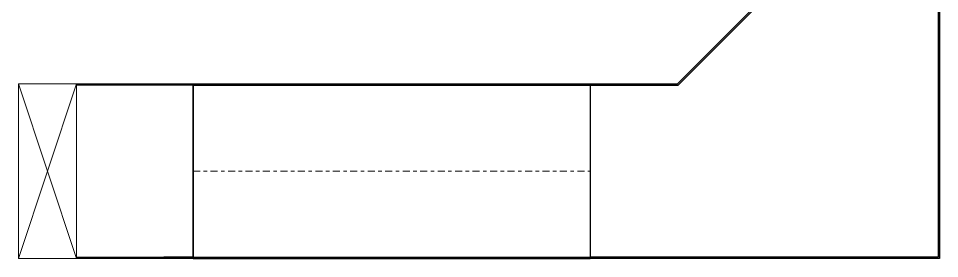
# Model space of a CAD drawing. Header units: millimetres. Extents: x -108050 to 96605, y 58136 to 140997.
# Drawn here: x 27496 to 29077, y 86277 to 86689 of the extents above; entities that cross this region are included whole.
import ezdxf

# ---------------------------------------------------------------- set-up
doc = ezdxf.new("R2010")
doc.units = ezdxf.units.MM
doc.linetypes.add('Center', pattern=[29.999999, 12, -6, 6, -6])
doc.linetypes.add('Hidden 0_75', pattern=[1.5, 0.75, -0.75])
for name, color, linetype, lineweight in [('E-CABL-TRAY', 211, 'Continuous', 25), ('E-CABL-TRAY-ANNO', 211, 'Hidden 0_75', 18), ('E-CABL-TRAY-CNTR', 211, 'Center', 18)]:
    doc.layers.add(name, color=color, linetype=linetype, lineweight=lineweight)

# ---------------------------------------------------------------- blocks, each defined once
blk = doc.blocks.new('E_Chanel Horizontal Bend_std_ - Standard-2090807-HẦM')
at = {"layer": 'E-CABL-TRAY'}
for p, q in [((-150, 450), (-147.5, 450)), ((-150, 300), (-150, 450)), ((147.5, 450), (-147.5, 450)), ((-147.5, 298.9), (-147.5, 450)), ((147.5, 450), (150, 450)), ((147.5, 450), (147.5, -147.5)), ((150, 450), (150, -150)), ((-300, 150), (-150, 300)), ((-298.9, 147.5), (-147.5, 298.9)), ((-450, 147.5), (-450, 150)), ((-450, 150), (-300, 150)), ((-450, 147.5), (-450, -147.5)), ((-450, 147.5), (-298.9, 147.5)), ((-450, -150), (-450, -147.5)), ((147.5, -147.5), (-450, -147.5)), ((150, -150), (-450, -150))]:
    blk.add_line(p, q, dxfattribs=at)
blk = doc.blocks.new('E_Channel Vertical Inside Bend_std_ - Standard-2091319-HẦM')
at = {"layer": 'E-CABL-TRAY'}
for p, q in [((27595.5, 86576.7), (27745.5, 86576.7)), ((27745.5, 86576.7), (27795.5, 86576.7)), ((27795.5, 86576.7), (27795.5, 86574.1)), ((27745.5, 86574.1), (27595.5, 86574.1)), ((27795.5, 86574.1), (27745.5, 86574.1)), ((27795.5, 86574.1), (27795.5, 86279.2)), ((27595.5, 86279.2), (27745.5, 86279.2)), ((27745.5, 86276.7), (27595.5, 86276.7)), ((27795.5, 86279.2), (27745.5, 86279.2)), ((27795.5, 86276.7), (27745.5, 86276.7)), ((27795.5, 86279.2), (27795.5, 86276.7))]:
    blk.add_line(p, q, dxfattribs=at)

msp = doc.modelspace()

# ---------------------------------------------------------------- linework, layer by layer
at = {"layer": 'E-CABL-TRAY'}
for p, q in [((27795.5, 86276.7), (27795.5, 86576.7)), ((27795.5, 86576.7), (28477.4, 86576.7)), ((28477.4, 86576.7), (28477.4, 86276.7)), ((27795.5, 86574.1), (28477.4, 86574.1)), ((27795.5, 86279.2), (28477.4, 86279.2)), ((27795.5, 86276.7), (28477.4, 86276.7))]:
    msp.add_line(p, q, dxfattribs=at)
at = {"layer": 'E-CABL-TRAY-ANNO', "linetype": 'Continuous'}
for p, q in [((27495.5, 86276.7), (27495.5, 86576.7)), ((27495.5, 86576.7), (27595.5, 86576.7)), ((27595.5, 86576.7), (27495.5, 86276.7)), ((27595.5, 86276.7), (27495.5, 86576.7)), ((27595.5, 86576.7), (27595.5, 86276.7)), ((27595.5, 86276.7), (27495.5, 86276.7))]:
    msp.add_line(p, q, dxfattribs=at)
at = {"layer": 'E-CABL-TRAY-CNTR'}
msp.add_line((27795.5, 86426.7), (28477.4, 86426.7), dxfattribs=at)

# ---------------------------------------------------------------- block references
at = {"layer": 'E-CABL-TRAY'}
for name, p in [('E_Chanel Horizontal Bend_std_ - Standard-2090807-HẦM', (28927.4, 86426.7)), ('E_Channel Vertical Inside Bend_std_ - Standard-2091319-HẦM', (0, 0))]:
    msp.add_blockref(name, p, dxfattribs=at)

doc.saveas('drawing.dxf')
